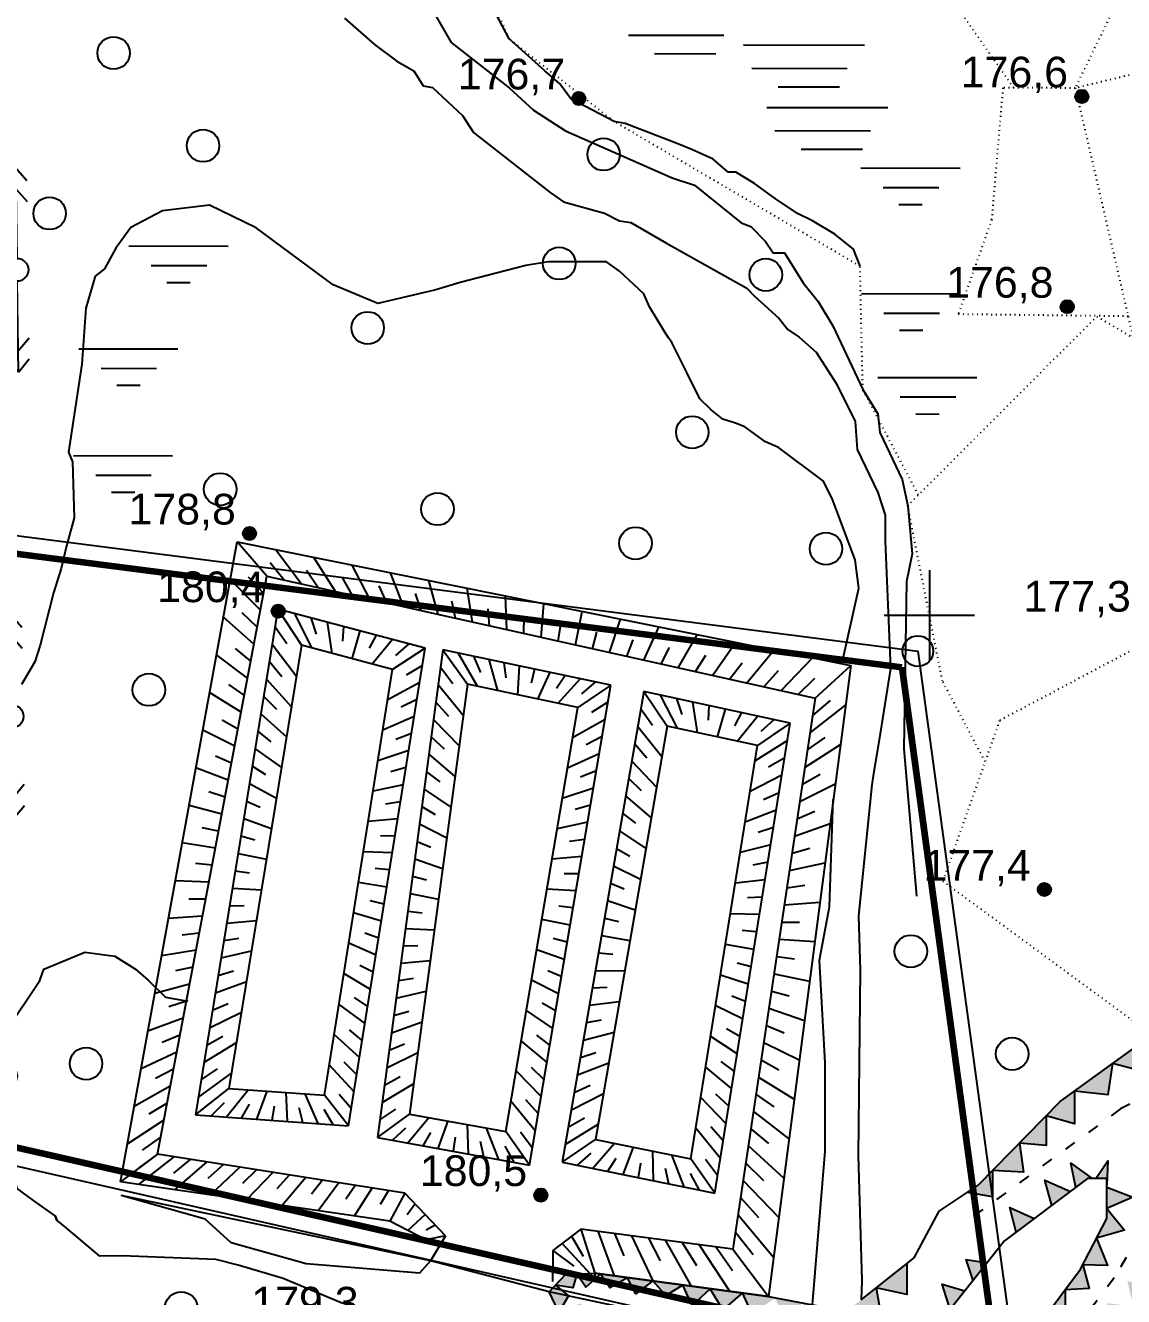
# Model space of a CAD drawing. Header units: millimetres. Extents: x 6127 to 9314, y 4730 to 7085.
# Drawn here: x 7899.9 to 8021.5, y 5725.5 to 5866.3 of the extents above; entities that cross this region are included whole.
import ezdxf

# ---------------------------------------------------------------- set-up
doc = ezdxf.new("R2010")
doc.units = ezdxf.units.MM
doc.header["$LTSCALE"] = 0.7
doc.linetypes.add('ACAD_ISO03W100', pattern=[30, 12, -18])
doc.linetypes.add('ACAD_ISO07W100', pattern=[3, 0, -3])
for name, color, linetype in [('болото', 84, 'Continuous'), ('відм', 14, 'Continuous'), ('горизонталі', 22, 'Continuous'), ('горный отвод', 7, 'Continuous'), ('дерево', 7, 'Continuous'), ('Откос', 7, 'Continuous'), ('чорн', 255, 'Continuous')]:
    doc.layers.add(name, color=color, linetype=linetype)
doc.styles.get("Standard").update_dxf_attribs({"font": 'arial.ttf'})

# ---------------------------------------------------------------- blocks, each defined once
blk = doc.blocks.new('1')
at = {"layer": 'чорн', "color": 7, "ltscale": 0.2, "transparency": 33554687}
for p, q in [((5601.505, 1990.776), (5598.603, 1986.666)), ((5594.986, 1981.512), (5597.874, 1985.631))]:
    blk.add_line(p, q, dxfattribs=at)
for points in [[(5601.505, 1990.776), (5600.586, 1990.542)], [(5601.505, 1990.776), (5601.592, 1989.831)], [(5600.829, 1989.818), (5599.91, 1989.584)], [(5600.829, 1989.818), (5600.916, 1988.874)], [(5595.659, 1982.472), (5595.569, 1983.416)], [(5594.986, 1981.512), (5594.896, 1982.456)], [(5595.659, 1982.472), (5596.577, 1982.709)], [(5594.986, 1981.512), (5595.904, 1981.749)]]:
    blk.add_lwpolyline(points, dxfattribs=at)
blk.add_circle((5598.246, 1986.143), 0.633, dxfattribs=at)

msp = doc.modelspace()

# ---------------------------------------------------------------- hatches: boundary and pattern name
at = {"layer": 'відм', "ltscale": 0.2, "true_color": 0x000000}
h = msp.add_hatch(color=18, dxfattribs=at)
h.dxf.hatch_style = 1
h.paths.add_polyline_path([(8017.61, 5858.45, 1), (8016.14, 5858.45, 1)])
h = msp.add_hatch(color=18, dxfattribs=at)
h.dxf.hatch_style = 1
h.paths.add_polyline_path([(7961.89, 5858.22, 1), (7960.43, 5858.22, 1)])
h = msp.add_hatch(color=18, dxfattribs=at)
h.dxf.hatch_style = 1
h.paths.add_polyline_path([(8016, 5835.15, 1), (8014.53, 5835.15, 1)])
h = msp.add_hatch(color=18, dxfattribs=at)
h.dxf.hatch_style = 1
h.paths.add_polyline_path([(7925.41, 5810.02, 1), (7923.95, 5810.02, 1)])
h = msp.add_hatch(color=18, dxfattribs=at)
h.dxf.hatch_style = 1
h.paths.add_polyline_path([(7928.59, 5801.41, 1), (7927.12, 5801.42, 1)])
h = msp.add_hatch(color=18, dxfattribs=at)
h.dxf.hatch_style = 1
h.paths.add_polyline_path([(8013.47, 5770.57, 1), (8012.01, 5770.57, 1)])
h = msp.add_hatch(color=18, dxfattribs=at)
h.dxf.hatch_style = 1
h.paths.add_polyline_path([(7957.69, 5736.72, 1), (7956.22, 5736.72, 1)])
at = {"layer": 'чорн', "ltscale": 0.5, "true_color": 0x000000}
h = msp.add_hatch(color=18, dxfattribs=at)
h.dxf.hatch_style = 1
h.paths.add_polyline_path([(7971, 5677.9), (7967.84, 5678.91), (7966.9, 5676.07)])
h.paths.add_polyline_path([(7974.75, 5679.9), (7971.11, 5680.49), (7971, 5677.9), (7973.34, 5678.94)])
h.paths.add_polyline_path([(7978.34, 5682.34), (7974.53, 5682.83), (7974.75, 5679.9)])
h.paths.add_polyline_path([(7978.41, 5685.22), (7978.34, 5682.34), (7980.24, 5683.62), (7980.98, 5684.1)])
h.paths.add_polyline_path([(7984.27, 5686.18), (7981.13, 5687.13), (7980.98, 5684.1)])
h.paths.add_polyline_path([(7988.3, 5688.73), (7984.43, 5689.3), (7984.27, 5686.18)])
h.paths.add_polyline_path([(7967.33, 5678.94), (7966.87, 5681.31), (7965.01, 5677.89)])
h.paths.add_polyline_path([(7968.94, 5685.13), (7966.87, 5681.31), (7969.34, 5683.06)])
h.paths.add_polyline_path([(7971.28, 5688.67), (7970.47, 5687.95), (7968.94, 5685.13), (7972.47, 5685.13)])
h.paths.add_polyline_path([(7974.11, 5691.22), (7971.28, 5688.67), (7974.58, 5688.29)])
h.paths.add_polyline_path([(7977.08, 5693.91), (7974.11, 5691.22), (7977.23, 5691.22)])
h.paths.add_polyline_path([(7980.14, 5696.66), (7977.08, 5693.91), (7980.31, 5693.56)])
h.paths.add_polyline_path([(7983.61, 5699.3), (7982.23, 5698.55), (7980.14, 5696.66), (7983.17, 5696.66)])
h.paths.add_polyline_path([(7987.54, 5701.43), (7983.61, 5699.3), (7987.24, 5698.42)])
h.paths.add_polyline_path([(7990.56, 5703.07), (7987.54, 5701.43), (7990.42, 5700.15)])
h.paths.add_polyline_path([(7993.82, 5704.83), (7990.56, 5703.07), (7993.6, 5702.09)])
h.paths.add_polyline_path([(7992.46, 5691.37), (7988.77, 5692.05), (7988.3, 5688.73)])
h.paths.add_polyline_path([(7991.44, 5694.27), (7992.46, 5691.37), (7994.56, 5693.81)])
h.paths.add_polyline_path([(7996.84, 5696.45), (7993.79, 5696.46), (7994.56, 5693.81)])
h.paths.add_polyline_path([(7998.52, 5698.4), (7999.05, 5698.85), (7996.15, 5698.85), (7996.84, 5696.45)])
h.paths.add_polyline_path([(8001.45, 5700.91), (7998.67, 5700.91), (7999.05, 5698.85)])
h.paths.add_polyline_path([(8003.67, 5702.81), (8001.05, 5703.35), (8001.45, 5700.91)])
h.paths.add_polyline_path([(8006.03, 5705.27), (8003.4, 5705.28), (8003.67, 5702.81), (8005.04, 5703.99)])
h.paths.add_polyline_path([(8007.92, 5707.73), (8005.2, 5708.1), (8006.03, 5705.27)])
h.paths.add_polyline_path([(8009.73, 5710.08), (8007.07, 5710.45), (8007.92, 5707.73)])
h.paths.add_polyline_path([(8006.2, 5714.78), (8003.99, 5712.99), (8006.85, 5711.73)])
h.paths.add_polyline_path([(8003.99, 5712.99), (8002.05, 5711.41), (8004.71, 5709.94)])
h.paths.add_polyline_path([(8002.05, 5711.41), (7999.31, 5709.19), (8002.43, 5708.2)])
h.paths.add_polyline_path([(7999.31, 5709.19), (7996.43, 5706.85), (7999.28, 5706.22)])
h.paths.add_polyline_path([(7996.43, 5706.85), (7994.2, 5705.04), (7993.82, 5704.83), (7996.39, 5704.19)])
h.paths.add_polyline_path([(8016.05, 5716.95), (8013.05, 5716.95), (8013.73, 5714.68)])
h.paths.add_polyline_path([(8017.99, 5719.14), (8015.24, 5719.15), (8016.05, 5716.95)])
h.paths.add_polyline_path([(8020.66, 5722.19), (8017.43, 5722.19), (8017.99, 5719.14)])
h.paths.add_polyline_path([(8022.6, 5724.38), (8019.65, 5724.74), (8020.66, 5722.19)])
h.paths.add_polyline_path([(8015.02, 5726.22), (8012.65, 5723.05), (8015.02, 5722.85)])
h.paths.add_polyline_path([(8016.99, 5728.99), (8016.75, 5728.52), (8015.02, 5726.22), (8017.68, 5726.36)])
h.paths.add_polyline_path([(8018.51, 5731.94), (8016.99, 5728.99), (8019.74, 5728.92)])
h.paths.add_polyline_path([(8024.72, 5726.79), (8021.93, 5727.16), (8022.6, 5724.38)])
h.paths.add_polyline_path([(8026.97, 5729.34), (8023.98, 5729.34), (8024.72, 5726.79)])
h.paths.add_polyline_path([(8028.9, 5732.78), (8025.92, 5732.27), (8026.97, 5729.34)])
h.paths.add_polyline_path([(8030.19, 5735.08), (8027.64, 5735.08), (8028.9, 5732.78)])
h.paths.add_polyline_path([(8031.45, 5737.32), (8031.94, 5738.45), (8029.06, 5737.58), (8030.19, 5735.08)])
h.paths.add_polyline_path([(8033.38, 5741.78), (8030.41, 5740.69), (8031.94, 5738.45)])
h.paths.add_polyline_path([(8034.9, 5745.31), (8031.49, 5744.76), (8033.38, 5741.78)])
h.paths.add_polyline_path([(8036.28, 5748.48), (8033.3, 5747.77), (8034.9, 5745.31)])
h.paths.add_polyline_path([(8037.57, 5751.47), (8035.15, 5751.08), (8036.28, 5748.48)])
h.paths.add_polyline_path([(8039.87, 5755.11), (8036.6, 5753.94), (8037.57, 5751.47), (8038.28, 5753.12)])
h.paths.add_polyline_path([(8042.1, 5757.9), (8039.08, 5757.31), (8039.87, 5755.11)])
h.paths.add_polyline_path([(8043.83, 5760.06), (8044.13, 5760.36), (8041.42, 5760.36), (8042.1, 5757.9)])
h.paths.add_polyline_path([(8046.93, 5763.11), (8043.78, 5763.43), (8044.13, 5760.36)])
h.paths.add_polyline_path([(8049.58, 5765.71), (8045.97, 5766.22), (8046.93, 5763.11)])
h.paths.add_polyline_path([(8051.94, 5768.03), (8048.73, 5769.03), (8049.58, 5765.71)])
h.paths.add_polyline_path([(8054.24, 5770.29), (8051.26, 5771.4), (8051.94, 5768.03)])
h.paths.add_polyline_path([(8055.72, 5771.75), (8056.43, 5772.35), (8053.69, 5773.27), (8054.24, 5770.29)])
h.paths.add_polyline_path([(8063.42, 5778.29), (8060.57, 5778.94), (8061.24, 5776.44)])
h.paths.add_polyline_path([(8065.54, 5780.48), (8062.52, 5781.03), (8063.42, 5778.29)])
h.paths.add_polyline_path([(8067.79, 5782.81), (8065.05, 5783.43), (8065.54, 5780.48)])
h.paths.add_polyline_path([(8070.34, 5785.42), (8066.95, 5785.93), (8067.79, 5782.81)])
h.paths.add_polyline_path([(8072.85, 5788.34), (8070.03, 5788.35), (8070.34, 5785.42), (8071.42, 5786.54)])
h.paths.add_polyline_path([(8074.6, 5790.54), (8071.62, 5790.54), (8072.85, 5788.34)])
h.paths.add_polyline_path([(8076.54, 5792.97), (8073.62, 5793.25), (8074.6, 5790.54)])
h.paths.add_polyline_path([(8078.62, 5795.58), (8075.5, 5796.21), (8076.54, 5792.97)])
h.paths.add_polyline_path([(8080.23, 5797.61), (8077.64, 5797.94), (8078.62, 5795.58), (8079.74, 5797)])
h.paths.add_polyline_path([(8086.2, 5805.08), (8083.42, 5805.08), (8084.48, 5802.93)])
h.paths.add_polyline_path([(8087.66, 5806.9), (8087.83, 5807.18), (8085.15, 5807.57), (8086.2, 5805.08)])
h.paths.add_polyline_path([(8089.41, 5809.68), (8086.67, 5810.13), (8087.83, 5807.18)])
h.paths.add_polyline_path([(8091.28, 5812.65), (8088.5, 5813.11), (8090.1, 5810.77)])
h.paths.add_polyline_path([(8092.81, 5815.07), (8090.16, 5815.46), (8091.55, 5813.07)])
h.paths.add_polyline_path([(8094.63, 5817.95), (8091.99, 5818.22), (8093.26, 5815.79)])
h.paths.add_polyline_path([(8096.55, 5821.19), (8094.46, 5821.2), (8095.48, 5819.3)])
h.paths.add_polyline_path([(8098.18, 5824.06), (8096.35, 5824.07), (8097.21, 5822.34)])
h.paths.add_polyline_path([(8100, 5827.26), (8098.27, 5827.27), (8099.12, 5825.71)])
h.paths.add_polyline_path([(8101.51, 5829.92), (8099.46, 5829.92), (8100.54, 5828.2)])
h.paths.add_polyline_path([(8103.45, 5833.34), (8101.02, 5833.16), (8102.22, 5831.17)])
h.paths.add_polyline_path([(8105.42, 5836.76), (8103.32, 5836.51), (8104.36, 5834.94)])
h.paths.add_polyline_path([(8107.48, 5840.31), (8105.4, 5840.16), (8106.52, 5838.67)])
h.paths.add_polyline_path([(8109.37, 5843.57), (8107.45, 5843.58), (8108.39, 5841.89)])
h.paths.add_polyline_path([(8111.55, 5847.34), (8109.41, 5847.34), (8110.39, 5845.33)])
h.paths.add_polyline_path([(8114.14, 5850.55), (8111.23, 5850.55), (8112.47, 5848.48)])
h.paths.add_polyline_path([(8115.87, 5852.7), (8113.25, 5853.17), (8114.14, 5850.55)])
h.paths.add_polyline_path([(8117.89, 5855.21), (8114.74, 5855.59), (8115.87, 5852.7)])
h.paths.add_polyline_path([(8119.86, 5857.67), (8117.23, 5857.67), (8117.89, 5855.21), (8119.47, 5857.17)])
h.paths.add_polyline_path([(8122, 5860.41), (8119.05, 5860.41), (8119.86, 5857.67)])
h.paths.add_polyline_path([(8124, 5862.97), (8120.93, 5862.97), (8122, 5860.41)])
h.paths.add_polyline_path([(8125.93, 5865.44), (8123.39, 5865.07), (8124, 5862.97)])
h.paths.add_polyline_path([(8127.15, 5867.01), (8127.79, 5867.95), (8125.4, 5867.95), (8125.93, 5865.44)])
h.paths.add_polyline_path([(8129.12, 5869.91), (8126.99, 5869.91), (8127.79, 5867.95)])
h.paths.add_polyline_path([(8125.27, 5877.54), (8123.46, 5875.8), (8125.26, 5875.37)])
h.paths.add_polyline_path([(8123.46, 5875.8), (8120.83, 5873.27), (8123.96, 5873.44)])
h.paths.add_polyline_path([(8120.83, 5873.27), (8119.89, 5872.37), (8118.1, 5870.48), (8120.83, 5870.55)])
h.paths.add_polyline_path([(8118.1, 5870.48), (8115.6, 5867.84), (8118.1, 5867.95)])
h.paths.add_polyline_path([(8115.6, 5867.84), (8113.79, 5865.93), (8116.58, 5865.27)])
h.paths.add_polyline_path([(8113.79, 5865.93), (8111.31, 5863.31), (8113.79, 5863.46)])
h.paths.add_polyline_path([(8111.31, 5863.31), (8108.85, 5860.71), (8111.31, 5860.95)])
h.paths.add_polyline_path([(8108.85, 5860.71), (8108.47, 5860.31), (8106.93, 5857.36), (8109.18, 5858.15)])
h.paths.add_polyline_path([(8106.93, 5857.36), (8105.08, 5853.83), (8107.66, 5854.69)])
h.paths.add_polyline_path([(8105.08, 5853.83), (8103.52, 5850.86), (8105.6, 5851.51)])
h.paths.add_polyline_path([(8103.52, 5850.86), (8101.8, 5847.58), (8103.99, 5848.18)])
h.paths.add_polyline_path([(8102.33, 5845.24), (8101.8, 5847.58), (8100.23, 5844.6)])
h.paths.add_polyline_path([(8100.23, 5844.6), (8099.09, 5842.43), (8098.12, 5840.68), (8100.57, 5841.68)])
h.paths.add_polyline_path([(8098.12, 5840.68), (8096.35, 5837.48), (8098.71, 5838.2)])
h.paths.add_polyline_path([(8096.35, 5837.48), (8094.63, 5834.39), (8096.78, 5834.94)])
h.paths.add_polyline_path([(8094.63, 5834.39), (8092.95, 5831.37), (8095.06, 5832.45)])
h.paths.add_polyline_path([(8092.95, 5831.37), (8091.38, 5828.54), (8093.4, 5829.24)])
h.paths.add_polyline_path([(8091.38, 5828.54), (8089.75, 5825.6), (8091.9, 5826.4)])
h.paths.add_polyline_path([(8089.75, 5825.6), (8088.28, 5822.95), (8090.19, 5823.59)])
h.paths.add_polyline_path([(8088.28, 5822.95), (8086.78, 5820.25), (8088.75, 5820.82)])
h.paths.add_polyline_path([(8086.78, 5820.25), (8085.22, 5817.44), (8087.3, 5818.01)])
h.paths.add_polyline_path([(8081.91, 5812.78), (8080.27, 5811.09), (8082.63, 5810.5)])
h.paths.add_polyline_path([(8079.86, 5810.67), (8077.91, 5808.66), (8080.83, 5807.78)])
h.paths.add_polyline_path([(8076.97, 5807.69), (8075.08, 5805.74), (8077.66, 5805.11)])
h.paths.add_polyline_path([(8071.21, 5799.45), (8069.7, 5796.87), (8072.54, 5796.24)])
h.paths.add_polyline_path([(8068.84, 5795.41), (8068.38, 5794.62), (8066.99, 5793.49), (8070.22, 5792.41)])
h.paths.add_polyline_path([(8066.21, 5792.86), (8063.5, 5790.66), (8066.95, 5789.39)])
h.paths.add_polyline_path([(8063.5, 5790.66), (8060.84, 5788.49), (8063.78, 5786.53)])
h.paths.add_polyline_path([(8059.21, 5787.16), (8057.16, 5785.5), (8059.92, 5784.43)])
h.paths.add_polyline_path([(8056.11, 5784.64), (8054.3, 5783.17), (8053.63, 5782.37), (8056.79, 5781.21)])
h.paths.add_polyline_path([(8052.39, 5780.87), (8050.59, 5778.71), (8053.17, 5778.05)])
h.paths.add_polyline_path([(8049.19, 5777.02), (8047.97, 5775.55), (8047.36, 5774.99), (8049.75, 5774.53)])
h.paths.add_polyline_path([(8046.41, 5774.11), (8043.64, 5771.54), (8046.4, 5771.03)])
h.paths.add_polyline_path([(8043.64, 5771.54), (8041.19, 5769.27), (8044.04, 5768.88)])
h.paths.add_polyline_path([(8041.19, 5769.27), (8038.46, 5766.74), (8041.19, 5766.69)])
h.paths.add_polyline_path([(8038.46, 5766.74), (8035.01, 5763.53), (8038.46, 5763.36)])
h.paths.add_polyline_path([(8035.01, 5763.53), (8032.19, 5760.92), (8035, 5760.15)])
h.paths.add_polyline_path([(8032.19, 5760.92), (8029.73, 5758.64), (8032.18, 5757.73)])
h.paths.add_polyline_path([(8029.73, 5758.64), (8027.19, 5756.29), (8029.32, 5755.71)])
h.paths.add_polyline_path([(8027.19, 5756.29), (8023.53, 5753.64), (8026.74, 5752.96)])
h.paths.add_polyline_path([(8023.53, 5753.64), (8020.28, 5751.29), (8023.53, 5750.43)])
h.paths.add_polyline_path([(8020.28, 5751.29), (8016.07, 5748.24), (8019.78, 5747.83)])
h.paths.add_polyline_path([(8016.07, 5748.24), (8014.47, 5747.08), (8012.92, 5745.5), (8016.07, 5744.63)])
h.paths.add_polyline_path([(8012.92, 5745.5), (8009.97, 5742.47), (8012.92, 5742.2)])
h.paths.add_polyline_path([(8009.97, 5742.47), (8007, 5739.43), (8010.43, 5739.27)])
h.paths.add_polyline_path([(8007, 5739.43), (8005.4, 5737.8), (8004.22, 5737.01), (8007, 5736.53)])
h.paths.add_polyline_path([(8008.9, 5735.34), (8009.61, 5732.61), (8011.61, 5734.11)])
h.paths.add_polyline_path([(8015.63, 5737.12), (8012.79, 5738.37), (8013.55, 5735.56)])
h.paths.add_polyline_path([(8015.67, 5740.26), (8016.22, 5737.57), (8017.52, 5738.54), (8018.04, 5738.54)])
h.paths.add_polyline_path([(8019.78, 5740.51), (8018.45, 5738.54), (8019.68, 5738.54)])
h.paths.add_polyline_path([(8019.65, 5737.61), (8019.64, 5735.23), (8022.54, 5736.49)])
h.paths.add_polyline_path([(8019.64, 5735.23), (8019.64, 5734.13), (8018.51, 5731.94), (8021.6, 5732.83)])
h.paths.add_polyline_path([(8006.4, 5729.22), (8004.07, 5729.59), (8004.84, 5727.25)])
h.paths.add_polyline_path([(8003.94, 5726.12), (8001.43, 5726.85), (8002.28, 5724.03)])
h.paths.add_polyline_path([(7997.5, 5729.11), (7994.1, 5726.43), (7997.49, 5725.72)])
h.paths.add_polyline_path([(8001.38, 5722.89), (7998.91, 5723.55), (7999.55, 5720.84), (8000.01, 5721.17)])
h.paths.add_polyline_path([(7999.55, 5720.84), (7997.08, 5721.69), (7997.08, 5719.08)])
h.paths.add_polyline_path([(7997.08, 5719.08), (7994.56, 5720.33), (7994.27, 5718.23), (7995.52, 5717.96)])
h.paths.add_polyline_path([(7994.1, 5726.43), (7992.45, 5725.12), (7991.5, 5724.39), (7994.64, 5723.21)])
h.paths.add_polyline_path([(7991.5, 5724.39), (7990.79, 5723.84), (7988.96, 5724.19), (7990.07, 5721.89)])
h.paths.add_polyline_path([(7988.96, 5724.19), (7985.93, 5724.77), (7986.68, 5722.11)])
h.paths.add_polyline_path([(7985.93, 5724.77), (7982.91, 5725.34), (7983.92, 5722.74)])
h.paths.add_polyline_path([(7982.91, 5725.34), (7982.16, 5725.48), (7979.3, 5725.87), (7980.36, 5723.51)])
h.paths.add_polyline_path([(7979.3, 5725.87), (7975.72, 5726.34), (7977.12, 5724)])
h.paths.add_polyline_path([(7988.43, 5718.28), (7987.21, 5716.93), (7989.35, 5716.4)])
h.paths.add_polyline_path([(7994.27, 5718.23), (7994.16, 5717.45), (7995.52, 5717.96)])
h.paths.add_polyline_path([(7985.78, 5719.02), (7983.03, 5717.98), (7987.21, 5716.93)])
h.paths.add_polyline_path([(7982.19, 5719.63), (7980.61, 5718.58), (7983.03, 5717.98)])
h.paths.add_polyline_path([(7979.75, 5720.35), (7978.39, 5719.14), (7980.61, 5718.58)])
h.paths.add_polyline_path([(7976.51, 5720.65), (7975.12, 5719.96), (7976.92, 5719.51)])
h.paths.add_polyline_path([(7975.72, 5726.34), (7972.69, 5726.75), (7973.72, 5724.49)])
h.paths.add_polyline_path([(7972.69, 5726.75), (7969.34, 5727.2), (7970.79, 5725.61)])
h.paths.add_polyline_path([(7969.34, 5727.2), (7966.57, 5727.56), (7967.47, 5725.79)])
h.paths.add_polyline_path([(7966.57, 5727.56), (7963.56, 5727.97), (7964.58, 5726.46)])
h.paths.add_polyline_path([(7962.93, 5727.45), (7962.39, 5728.03), (7960.94, 5727.96), (7961.92, 5726.53), (7962.93, 5727.41)])
h.paths.add_polyline_path([(7963.56, 5727.97), (7962.93, 5728.05), (7962.93, 5727.41)])
h.paths.add_polyline_path([(7962.93, 5728.05), (7962.39, 5728.03), (7962.93, 5727.45)])
h.paths.add_polyline_path([(7960.94, 5727.96), (7959.7, 5727.91), (7958.56, 5726.72), (7960.49, 5726.46)])
h.paths.add_polyline_path([(7958.56, 5726.72), (7957.88, 5726.01), (7960.02, 5725.55)])
h.paths.add_polyline_path([(7960.02, 5725.55), (7957.88, 5726.01), (7958.94, 5723.73)])
h.paths.add_polyline_path([(7961.4, 5724.75), (7958.94, 5723.73), (7962.18, 5722.99)])
h.paths.add_polyline_path([(7963.94, 5723.92), (7962.18, 5722.99), (7964.54, 5722.44)])

# ---------------------------------------------------------------- linework, layer by layer
at = {"layer": 'болото', "color": 18, "ltscale": 0.2, "true_color": 0x000000}
for p, q in [((7966.65, 5865.24), (7977.22, 5865.23)), ((7979.41, 5864.15), (7992.82, 5864.13)), ((7969.55, 5863.19), (7976.35, 5863.18)), ((7980.33, 5861.57), (7990.9, 5861.56)), ((7983.23, 5859.52), (7990.04, 5859.51)), ((7981.97, 5857.24), (7995.38, 5857.22)), ((7982.89, 5854.66), (7993.46, 5854.65)), ((7985.8, 5852.61), (7992.6, 5852.61))]:
    msp.add_line(p, q, dxfattribs=at)
for points in [[(7992.41, 5850.52), (8003.39, 5850.5)], [(7994.89, 5848.36), (8001.04, 5848.35)], [(7996.62, 5846.47), (7999.2, 5846.47)], [(7911.32, 5841.88), (7922.3, 5841.86)], [(7913.79, 5839.72), (7919.94, 5839.71)], [(7915.52, 5837.83), (7918.11, 5837.83)], [(7992.48, 5836.6), (8003.45, 5836.58)], [(7994.95, 5834.44), (8001.1, 5834.43)], [(7996.68, 5832.55), (7999.27, 5832.55)], [(7905.76, 5830.49), (7916.74, 5830.48)], [(7908.24, 5828.33), (7914.39, 5828.32)], [(7994.28, 5827.31), (8005.26, 5827.3)], [(7909.97, 5826.45), (7912.55, 5826.44)], [(7996.76, 5825.15), (8002.91, 5825.15)], [(7998.49, 5823.27), (8001.08, 5823.26)], [(7905.17, 5818.65), (7916.15, 5818.64)], [(7907.64, 5816.49), (7913.8, 5816.48)], [(7909.37, 5814.61), (7911.96, 5814.6)]]:
    msp.add_lwpolyline(points, dxfattribs=at)
at = {"layer": 'відм', "color": 18, "ltscale": 0.2, "true_color": 0x000000}
for centre in [(8016.88, 5858.45), (7961.16, 5858.22), (8015.27, 5835.15), (7924.68, 5810.02), (7927.86, 5801.42), (8012.74, 5770.57), (7956.95, 5736.72)]:
    msp.add_circle(centre, 0.733, dxfattribs=at)
at = {"layer": 'горизонталі', "color": 18, "true_color": 0x000000}
for points in [[(7992.31, 5839.63), (7991.6, 5841.53), (7989.53, 5843.2), (7987.04, 5844.65), (7985.38, 5845.48), (7982.9, 5847.15), (7980.62, 5848.81), (7978.54, 5850.06), (7977.71, 5850.06), (7976.05, 5851.51), (7973.77, 5852.55), (7972.11, 5853.18), (7966.31, 5855.46), (7965.06, 5855.67), (7960.29, 5858.17), (7959.05, 5859.83), (7957.39, 5861.28), (7953.45, 5864.82), (7951.59, 5868.35), (7950.35, 5868.97)], [(7935.2, 5867.12), (7938.51, 5864.21), (7941, 5862.34), (7942.87, 5861.3), (7943.9, 5859.64), (7944.94, 5859.43), (7948.26, 5856.32), (7949.5, 5854.45), (7954.27, 5850.71), (7958, 5847.8), (7959.45, 5846.76), (7964.01, 5845.51), (7965.67, 5844.68), (7966.92, 5844.47), (7970.86, 5842.18), (7979.77, 5837.19), (7980.6, 5836.36), (7983.3, 5833.87), (7984.33, 5832.62), (7985.58, 5831.79), (7987.44, 5830.13), (7989.72, 5826.6), (7991.79, 5822.44), (7991.99, 5819.33), (7994.27, 5814.56), (7995.1, 5812.07), (7995.09, 5809.16), (7995.7, 5795.05), (7994.44, 5787.17), (7993.82, 5783.44), (7993.61, 5782.19), (7993.19, 5777.83), (7992.14, 5767.67), (7992.34, 5761.65), (7992.11, 5741.11), (7992.51, 5727.21), (7992.45, 5725.12)], [(7945.37, 5867.32), (7947.02, 5864.41), (7953.45, 5859.42), (7956.14, 5856.93), (7959.67, 5854.64), (7961.53, 5853.81), (7971.49, 5849.44), (7973.98, 5848.61), (7979.16, 5844.45), (7980.2, 5844.04), (7981.85, 5842.37), (7982.68, 5841.13), (7983.93, 5841.13), (7986, 5837.81), (7987.66, 5835.73), (7989.31, 5833.03), (7992.62, 5825.97), (7994.28, 5823.27), (7994.49, 5821.2), (7996.97, 5816.01), (7997.59, 5813.1), (7998.1, 5807.76), (7997.46, 5804.71), (7997.15, 5786.15), (7998.57, 5769.85)], [(7990.37, 5795.87), (7992.18, 5803.98), (7991.77, 5807.09), (7989.26, 5813.79), (7988.25, 5815.81), (7983.28, 5819.55), (7981.83, 5820.17), (7979.55, 5821.84), (7978.51, 5822.25), (7977.12, 5822.7), (7975.81, 5823.71), (7974.57, 5824.95), (7973.12, 5827.86), (7971.47, 5831.18), (7971.1, 5831.69), (7970.7, 5832.33), (7970.7, 5832.33), (7968.98, 5835.13), (7968.36, 5836.58), (7965.67, 5839.07), (7964.21, 5840.11), (7957.78, 5840.12), (7955.29, 5839.71), (7948.03, 5837.85), (7945.33, 5837.02), (7938.9, 5835.5), (7933.93, 5837.59), (7925.42, 5843.89), (7920.24, 5846.39), (7915.05, 5845.77), (7911.52, 5843.91), (7909.86, 5841.63), (7908.61, 5839.35), (7907.57, 5838.52), (7906.53, 5834.99), (7906.11, 5828.77), (7904.64, 5819.02), (7905.06, 5817.98), (7905.26, 5811.76), (7904.42, 5808.65), (7903.8, 5806.16), (7902.96, 5803.46), (7901.5, 5797.65), (7900.88, 5795.79), (7899.42, 5793.3)], [(7903.15, 5734.43), (7900.74, 5736.1), (7898.95, 5737.43), (7898.12, 5740.6), (7897.85, 5744.86), (7898.54, 5748.28), (7898.96, 5749.93), (7897.72, 5754.92), (7901.46, 5760.51), (7901.88, 5761.76), (7906.44, 5763.62), (7909.76, 5763.2), (7912.04, 5761.75), (7913.49, 5760.5), (7915.36, 5758.63), (7917.85, 5758.21)], [(7969.95, 5721.26), (7965.73, 5719.56), (7958.68, 5718.33), (7955.36, 5718.54), (7950.38, 5718.75), (7947.68, 5719.38), (7943.33, 5721.25), (7939.59, 5723.33), (7934.82, 5724.79), (7928.39, 5727.49), (7923.42, 5728.95), (7920.93, 5729.58), (7910.55, 5730), (7908.11, 5729.96), (7904.33, 5733.12), (7903.33, 5733.95), (7903.15, 5734.43), (7903.33, 5733.95)]]:
    msp.add_lwpolyline(points, dxfattribs=at)
at = {"layer": 'горный отвод', "color": 18, "lineweight": 200, "ltscale": 0.2, "true_color": 0x000000}
for p, q in [((7882.48, 5809.87), (7996.95, 5795.2)), ((7996.95, 5795.2), (8007.55, 5717.27))]:
    msp.add_line(p, q, dxfattribs=at)
at = {"layer": 'горный отвод', "color": 18, "ltscale": 0.2, "true_color": 0x000000}
for points in [[(6833.81, 6399.02), (7050.49, 6541.99), (7159.64, 6603.79), (7192.72, 6605.52), (7214.71, 6594.41), (7446.38, 6394.62), (7812.87, 6318.98), (7813.33, 6270.44), (8212.54, 6212.33), (8210.56, 6196.61), (8228.28, 6077.75), (8075.07, 6062.83), (7942.18, 6050.2), (7867.23, 6042.06), (7881.29, 5852.33), (7884.37, 5811.65), (7998.72, 5796.99), (8009.93, 5714.66)], [(8210.56, 6196.61), (8225.4, 6093.88), (8228.28, 6077.75), (7867.23, 6042.06), (7884.37, 5811.65), (7998.72, 5796.99), (8009.93, 5714.66), (7893.11, 5741.23), (7485.75, 5684.53), (7371.91, 5668.57), (7363.94, 5566.46)], [(8007.55, 5717.27), (7893.2, 5743.27), (7485.48, 5686.52), (7370.03, 5670.34), (7361.89, 5566.02)], [(8007.55, 5717.27), (7893.2, 5743.27), (7485.48, 5686.52), (7370.03, 5670.34), (7361.89, 5566.02)], [(8007.55, 5717.27), (7893.2, 5743.27), (7485.48, 5686.52), (7370.03, 5670.34), (7361.89, 5566.02)], [(8007.55, 5717.26), (7893.2, 5743.27), (7485.48, 5686.52), (7370.03, 5670.33), (7361.89, 5566.03)]]:
    msp.add_lwpolyline(points, dxfattribs=at)
at = {"layer": 'горный отвод', "color": 18, "lineweight": 200, "ltscale": 0.2, "true_color": 0x000000}
msp.add_lwpolyline([(8007.55, 5717.26), (7893.2, 5743.26), (7485.48, 5686.52), (7370.03, 5670.33), (7361.89, 5566.03)], dxfattribs=at)
at = {"layer": 'дерево', "color": 18, "ltscale": 0.2, "true_color": 0x000000}
for centre in [(7909.62, 5863.26), (7919.53, 5852.99), (7963.91, 5852.03), (7902.53, 5845.49), (7958.99, 5839.95), (7981.87, 5838.69), (7937.77, 5832.8), (7973.73, 5821.24), (7921.43, 5814.92), (7945.5, 5812.73), (7967.44, 5808.94), (7988.54, 5808.34), (7913.53, 5792.71), (7997.94, 5763.73), (8009.17, 5752.37), (7906.57, 5751.28), (7917.11, 5724.21)]:
    msp.add_circle(centre, 1.8, dxfattribs=at)
at = {"layer": 'Откос', "color": 18, "ltscale": 0.15, "true_color": 0x000000}
for p, q in [((7926.6, 5805.28), (7923.3, 5809.09)), ((7926.6, 5805.28), (7923.3, 5809.09)), ((7930.4, 5804.44), (7927.55, 5808.24)), ((7934.2, 5803.59), (7931.8, 5807.38)), ((7928.5, 5804.86), (7926.96, 5806.76)), ((7932.3, 5804.02), (7930.98, 5805.91)), ((7937.99, 5802.75), (7936.04, 5806.52)), ((7941.79, 5801.9), (7940.29, 5805.66)), ((7925.89, 5801.52), (7922.54, 5804.92)), ((7926.24, 5803.4), (7924.58, 5805.2)), ((7936.09, 5803.17), (7935.01, 5805.06)), ((7939.89, 5802.33), (7939.03, 5804.21)), ((7945.59, 5801.06), (7944.54, 5804.81)), ((7943.69, 5801.48), (7943.05, 5803.36)), ((7949.38, 5800.21), (7948.79, 5803.95)), ((7953.18, 5799.37), (7953.04, 5803.09)), ((7927.83, 5801.62), (7930.42, 5797.64)), ((7927.83, 5801.62), (7929.13, 5799.63)), ((7947.49, 5800.64), (7947.08, 5802.51)), ((7951.28, 5799.79), (7951.1, 5801.66)), ((7956.98, 5798.53), (7957.29, 5802.23)), ((7960.78, 5797.68), (7961.54, 5801.38)), ((7925.17, 5797.75), (7921.78, 5800.75)), ((7925.53, 5799.63), (7923.85, 5801.24)), ((7929.65, 5801.14), (7931.54, 5797.34)), ((7931.46, 5800.66), (7932.06, 5798.85)), ((7933.27, 5800.18), (7933.79, 5796.74)), ((7955.08, 5798.95), (7955.12, 5800.81)), ((7964.57, 5796.84), (7965.79, 5800.52)), ((7927.52, 5799.69), (7928.83, 5797.82)), ((7935.08, 5799.7), (7934.99, 5798.08)), ((7936.89, 5799.22), (7936.03, 5796.15)), ((7938.7, 5798.74), (7937.93, 5797.3)), ((7958.88, 5798.1), (7959.15, 5799.95)), ((7962.68, 5797.26), (7963.17, 5799.1)), ((7968.37, 5795.99), (7970.04, 5799.66)), ((7972.17, 5795.15), (7974.28, 5798.81)), ((7924.82, 5795.87), (7923.11, 5797.27)), ((7927.2, 5797.76), (7929.86, 5794.25)), ((7940.51, 5798.26), (7938.28, 5795.55)), ((7944.13, 5797.3), (7940.52, 5794.96)), ((7944.13, 5797.3), (7940.52, 5794.96)), ((7942.32, 5797.78), (7940.86, 5796.52)), ((7966.47, 5796.41), (7967.19, 5798.25)), ((7970.27, 5795.57), (7971.21, 5797.4)), ((7975.97, 5794.3), (7978.53, 5797.95)), ((7924.46, 5793.99), (7921.02, 5796.58)), ((7926.89, 5795.83), (7928.24, 5794.19)), ((7946.11, 5797.14), (7947.46, 5795.22)), ((7946.11, 5797.14), (7948.81, 5793.31)), ((7947.8, 5796.78), (7949.92, 5793.07)), ((7949.49, 5796.43), (7950.26, 5794.63)), ((7951.18, 5796.07), (7952.15, 5792.6)), ((7974.07, 5794.72), (7975.24, 5796.55)), ((7979.76, 5793.46), (7982.78, 5797.09)), ((7983.56, 5792.61), (7987.03, 5796.23)), ((7943.83, 5795.41), (7942.04, 5794.34)), ((7945.85, 5795.21), (7947.21, 5793.41)), ((7952.87, 5795.71), (7953.06, 5794.04)), ((7954.56, 5795.36), (7954.37, 5792.13)), ((7956.25, 5795), (7955.87, 5793.45)), ((7957.94, 5794.64), (7956.59, 5791.66)), ((7977.86, 5793.88), (7979.26, 5795.7)), ((7981.66, 5793.03), (7983.28, 5794.85)), ((7987.36, 5791.77), (7991.28, 5795.38)), ((7987.36, 5791.77), (7991.28, 5795.38)), ((7924.1, 5792.1), (7922.37, 5793.3)), ((7926.57, 5793.9), (7929.31, 5790.87)), ((7943.53, 5793.52), (7939.99, 5791.59)), ((7945.59, 5793.28), (7948.35, 5789.91)), ((7959.63, 5794.29), (7958.67, 5792.86)), ((7961.32, 5793.93), (7958.82, 5791.19)), ((7964.7, 5793.22), (7961.04, 5790.73)), ((7964.7, 5793.22), (7961.04, 5790.73)), ((7963.01, 5793.57), (7961.47, 5792.27)), ((7985.46, 5792.19), (7987.31, 5794)), ((7923.75, 5790.22), (7920.26, 5792.41)), ((7926.26, 5791.96), (7927.65, 5790.57)), ((7943.22, 5791.63), (7941.47, 5790.77)), ((7968.36, 5792.51), (7970.94, 5788.69)), ((7968.36, 5792.51), (7969.65, 5790.6)), ((7970.16, 5792.12), (7972.05, 5788.45)), ((7971.97, 5791.73), (7972.56, 5789.97)), ((7987.07, 5789.86), (7989.03, 5791.53)), ((7945.33, 5791.35), (7946.73, 5789.78)), ((7964.38, 5791.32), (7962.57, 5790.18)), ((7968.02, 5790.58), (7969.33, 5788.79)), ((7973.77, 5791.35), (7974.28, 5787.97)), ((7975.57, 5790.96), (7975.48, 5789.34)), ((7977.38, 5790.57), (7976.5, 5787.49)), ((7979.18, 5790.18), (7978.4, 5788.72)), ((7986.79, 5787.95), (7990.71, 5791.01)), ((7923.39, 5788.34), (7921.64, 5789.33)), ((7925.94, 5790.03), (7928.76, 5787.48)), ((7942.92, 5789.75), (7939.45, 5788.22)), ((7945.07, 5789.42), (7947.9, 5786.51)), ((7964.06, 5789.42), (7960.47, 5787.37)), ((7980.98, 5789.79), (7978.73, 5787.01)), ((7984.59, 5789.02), (7980.96, 5786.53)), ((7982.79, 5789.4), (7981.32, 5788.09)), ((7984.59, 5789.02), (7982.77, 5787.77)), ((7923.04, 5786.45), (7919.5, 5788.24)), ((7925.63, 5788.1), (7927.05, 5786.94)), ((7942.62, 5787.86), (7940.9, 5787.19)), ((7944.81, 5787.49), (7946.24, 5786.15)), ((7963.73, 5787.52), (7961.96, 5786.61)), ((7967.69, 5788.65), (7970.35, 5785.3)), ((7986.5, 5786.04), (7988.46, 5787.43)), ((7925.31, 5786.17), (7928.21, 5784.09)), ((7942.32, 5785.97), (7938.91, 5784.85)), ((7967.36, 5786.72), (7968.7, 5785.16)), ((7984.28, 5787.09), (7980.69, 5784.84)), ((7986.22, 5784.14), (7990.14, 5786.64)), ((7922.68, 5784.57), (7920.9, 5785.36)), ((7944.55, 5785.56), (7947.44, 5783.11)), ((7963.41, 5785.62), (7959.9, 5784.02)), ((7967.02, 5784.79), (7969.76, 5781.91)), ((7983.97, 5785.16), (7982.19, 5784.15)), ((7922.32, 5782.69), (7918.74, 5784.07)), ((7925, 5784.24), (7926.46, 5783.32)), ((7942.01, 5784.08), (7940.33, 5783.62)), ((7944.29, 5783.63), (7945.75, 5782.52)), ((7963.09, 5783.72), (7961.35, 5783.03)), ((7983.66, 5783.23), (7980.14, 5781.44)), ((7985.93, 5782.23), (7987.89, 5783.34)), ((7924.68, 5782.31), (7927.65, 5780.71)), ((7941.71, 5782.19), (7938.37, 5781.48)), ((7944.03, 5781.7), (7946.98, 5779.71)), ((7962.77, 5781.82), (7959.33, 5780.66)), ((7966.69, 5782.86), (7968.08, 5781.53)), ((7985.65, 5780.32), (7989.57, 5782.27)), ((7921.97, 5780.8), (7920.16, 5781.39)), ((7924.36, 5780.37), (7925.87, 5779.69)), ((7941.41, 5780.3), (7939.75, 5780.05)), ((7966.35, 5780.93), (7969.17, 5778.51)), ((7983.35, 5781.3), (7981.61, 5780.52)), ((7921.61, 5778.92), (7917.98, 5779.9)), ((7943.77, 5779.77), (7945.26, 5778.89)), ((7962.45, 5779.92), (7960.75, 5779.45)), ((7966.02, 5779), (7967.45, 5777.91)), ((7983.04, 5779.37), (7979.59, 5778.05)), ((7985.36, 5778.41), (7987.32, 5779.25)), ((7921.25, 5777.04), (7919.43, 5777.42)), ((7924.05, 5778.44), (7927.1, 5777.32)), ((7941.11, 5778.41), (7937.83, 5778.11)), ((7943.51, 5777.84), (7946.53, 5776.31)), ((7962.12, 5778.02), (7958.77, 5777.31)), ((7982.73, 5777.44), (7981.02, 5776.9)), ((7985.07, 5776.5), (7989, 5777.9)), ((7923.73, 5776.51), (7925.28, 5776.07)), ((7940.8, 5776.52), (7939.18, 5776.47)), ((7961.8, 5776.12), (7960.14, 5775.88)), ((7965.68, 5777.07), (7968.58, 5775.12)), ((7920.9, 5775.16), (7917.22, 5775.73)), ((7940.5, 5774.63), (7937.29, 5774.74)), ((7943.25, 5775.91), (7944.78, 5775.26)), ((7965.35, 5775.13), (7966.82, 5774.28)), ((7982.42, 5775.51), (7979.05, 5774.66)), ((7984.79, 5774.6), (7986.75, 5775.16)), ((7920.54, 5773.27), (7918.69, 5773.46)), ((7923.42, 5774.58), (7926.55, 5773.93)), ((7942.99, 5773.98), (7946.07, 5772.9)), ((7961.48, 5774.22), (7958.2, 5773.95)), ((7965.01, 5773.2), (7968, 5771.73)), ((7982.11, 5773.59), (7980.44, 5773.27)), ((7984.5, 5772.69), (7988.43, 5773.54)), ((7923.1, 5772.65), (7924.69, 5772.44)), ((7940.2, 5772.74), (7938.61, 5772.9)), ((7942.74, 5772.05), (7944.29, 5771.63)), ((7961.16, 5772.33), (7959.53, 5772.3)), ((7920.18, 5771.39), (7916.46, 5771.55)), ((7922.79, 5770.72), (7925.99, 5770.55)), ((7939.9, 5770.85), (7936.75, 5771.37)), ((7960.84, 5770.43), (7957.63, 5770.6)), ((7964.68, 5771.27), (7966.19, 5770.65)), ((7981.8, 5771.66), (7978.5, 5771.27)), ((7984.22, 5770.78), (7986.18, 5771.07)), ((7919.83, 5769.51), (7917.95, 5769.49)), ((7939.59, 5768.96), (7938.04, 5769.32)), ((7942.48, 5770.12), (7945.61, 5769.5)), ((7964.34, 5769.34), (7967.41, 5768.34)), ((7981.49, 5769.73), (7979.86, 5769.65)), ((7983.93, 5768.87), (7987.86, 5769.17)), ((7919.47, 5767.62), (7915.7, 5767.38)), ((7922.47, 5768.78), (7924.1, 5768.82)), ((7939.29, 5767.07), (7936.21, 5768)), ((7942.22, 5768.19), (7943.8, 5768)), ((7960.51, 5768.53), (7958.93, 5768.72)), ((7981.17, 5767.8), (7977.95, 5767.87)), ((7922.16, 5766.85), (7925.44, 5767.16)), ((7941.96, 5766.26), (7945.16, 5766.1)), ((7960.19, 5766.63), (7957.06, 5767.24)), ((7964.01, 5767.41), (7965.56, 5767.03)), ((7983.65, 5766.96), (7985.61, 5766.97)), ((7919.11, 5765.74), (7917.22, 5765.52)), ((7921.84, 5764.92), (7923.5, 5765.19)), ((7938.99, 5765.18), (7937.46, 5765.75)), ((7959.87, 5764.73), (7958.32, 5765.15)), ((7963.67, 5765.48), (7966.82, 5764.94)), ((7980.86, 5765.87), (7979.27, 5766.02)), ((7983.36, 5765.06), (7987.29, 5764.8)), ((7918.76, 5763.86), (7914.94, 5763.21)), ((7921.53, 5762.99), (7924.89, 5763.78)), ((7938.69, 5763.29), (7935.67, 5764.63)), ((7941.7, 5764.34), (7943.31, 5764.37)), ((7959.55, 5762.83), (7956.49, 5763.89)), ((7963.34, 5763.55), (7964.93, 5763.4)), ((7980.55, 5763.94), (7977.41, 5764.48)), ((7918.4, 5761.97), (7916.48, 5761.55)), ((7938.38, 5761.4), (7936.89, 5762.17)), ((7941.44, 5762.41), (7944.7, 5762.7)), ((7980.24, 5762.01), (7978.69, 5762.4)), ((7983.08, 5763.15), (7985.04, 5762.88)), ((7921.21, 5761.06), (7922.91, 5761.57)), ((7938.08, 5759.51), (7935.13, 5761.26)), ((7941.18, 5760.48), (7942.83, 5760.74)), ((7958.9, 5759.03), (7955.92, 5760.53)), ((7959.22, 5760.93), (7957.71, 5761.57)), ((7963.01, 5761.62), (7966.23, 5761.55)), ((7979.93, 5760.08), (7976.86, 5761.09)), ((7982.79, 5761.24), (7986.72, 5760.43)), ((7918.04, 5760.09), (7914.18, 5759.04)), ((7920.9, 5759.12), (7924.34, 5760.39)), ((7940.92, 5758.55), (7944.24, 5759.3)), ((7962.67, 5759.69), (7964.3, 5759.77)), ((7982.51, 5759.33), (7984.47, 5758.79)), ((7917.69, 5758.21), (7915.75, 5757.58)), ((7920.58, 5757.19), (7922.32, 5757.94)), ((7937.48, 5755.73), (7934.59, 5757.89)), ((7937.78, 5757.62), (7936.32, 5758.6)), ((7958.58, 5757.13), (7957.11, 5757.99)), ((7962.34, 5757.76), (7965.64, 5758.16)), ((7979.62, 5758.16), (7978.1, 5758.77)), ((7917.33, 5756.33), (7913.42, 5754.87)), ((7920.26, 5755.26), (7923.78, 5757)), ((7940.66, 5756.62), (7942.34, 5757.11)), ((7958.26, 5755.23), (7955.35, 5757.18)), ((7979.31, 5756.23), (7976.32, 5757.69)), ((7982.22, 5757.42), (7986.15, 5756.06)), ((7937.17, 5753.84), (7935.75, 5755.03)), ((7940.4, 5754.69), (7943.79, 5755.9)), ((7962, 5755.83), (7963.68, 5756.14)), ((7979, 5754.3), (7977.52, 5755.15)), ((7981.94, 5755.52), (7983.9, 5754.7)), ((7916.97, 5754.44), (7915.01, 5753.61)), ((7919.63, 5751.4), (7923.23, 5753.62)), ((7919.95, 5753.33), (7921.73, 5754.32)), ((7936.87, 5751.95), (7934.05, 5754.52)), ((7940.14, 5752.76), (7941.85, 5753.48)), ((7957.61, 5751.44), (7954.78, 5753.82)), ((7957.94, 5753.33), (7956.5, 5754.42)), ((7961.67, 5753.9), (7965.06, 5754.76)), ((7978.69, 5752.37), (7975.77, 5754.3)), ((7981.65, 5753.61), (7985.58, 5751.69)), ((7916.62, 5752.56), (7912.66, 5750.7)), ((7939.88, 5750.83), (7943.33, 5752.5)), ((7961.33, 5751.97), (7963.05, 5752.52)), ((7916.26, 5750.68), (7914.27, 5749.65)), ((7919.32, 5749.47), (7921.14, 5750.69)), ((7936.27, 5748.17), (7933.51, 5751.16)), ((7936.57, 5750.06), (7935.17, 5751.45)), ((7957.29, 5749.54), (7955.9, 5750.84)), ((7961, 5750.03), (7964.47, 5751.37)), ((7978.07, 5748.51), (7975.22, 5750.91)), ((7978.38, 5750.44), (7976.94, 5751.52)), ((7981.37, 5751.7), (7983.33, 5750.61)), ((7919, 5747.53), (7922.68, 5750.23)), ((7939.62, 5748.9), (7941.36, 5749.85)), ((7956.97, 5747.64), (7954.21, 5750.47)), ((7981.08, 5749.79), (7985.01, 5747.33)), ((7915.9, 5748.79), (7911.9, 5746.53)), ((7918.69, 5745.6), (7922.4, 5748.54)), ((7922.08, 5745.36), (7924.51, 5748.39)), ((7925.48, 5745.12), (7926.63, 5748.24)), ((7928.87, 5744.88), (7928.74, 5748.09)), ((7932.27, 5744.64), (7930.86, 5747.94)), ((7935.96, 5746.28), (7934.6, 5747.88)), ((7939.36, 5746.97), (7942.87, 5749.1)), ((7960.33, 5746.17), (7963.88, 5747.98)), ((7960.66, 5748.1), (7962.42, 5748.89)), ((7977.76, 5746.58), (7976.35, 5747.9)), ((7980.8, 5747.88), (7982.76, 5746.51)), ((7915.55, 5746.91), (7913.54, 5745.68)), ((7918.69, 5745.6), (7920.54, 5747.07)), ((7920.38, 5745.48), (7921.92, 5746.97)), ((7923.78, 5745.24), (7924.68, 5746.78)), ((7927.17, 5745), (7927.43, 5746.58)), ((7935.66, 5744.4), (7932.97, 5747.79)), ((7935.66, 5744.4), (7932.97, 5747.79)), ((7956.33, 5743.84), (7953.64, 5747.11)), ((7956.65, 5745.74), (7955.29, 5747.26)), ((7977.45, 5744.65), (7974.68, 5747.52)), ((7930.57, 5744.76), (7930.18, 5746.38)), ((7933.96, 5744.52), (7932.94, 5746.19)), ((7938.85, 5743.11), (7942.41, 5745.7)), ((7938.85, 5743.11), (7942.41, 5745.7)), ((7939.11, 5745.04), (7940.87, 5746.22)), ((7942.21, 5742.5), (7944.55, 5745.31)), ((7959.99, 5744.24), (7961.79, 5745.26)), ((7980.51, 5745.98), (7984.44, 5742.96)), ((7915.19, 5745.03), (7911.14, 5742.36)), ((7940.53, 5742.8), (7942.01, 5744.16)), ((7943.9, 5742.19), (7944.75, 5743.65)), ((7945.58, 5741.88), (7946.68, 5744.93)), ((7948.95, 5741.27), (7948.81, 5744.54)), ((7952.31, 5740.65), (7950.94, 5744.15)), ((7955.68, 5740.04), (7953.08, 5743.76)), ((7955.68, 5740.04), (7953.08, 5743.76)), ((7956, 5741.94), (7954.68, 5743.69)), ((7959.66, 5742.31), (7963.29, 5744.59)), ((7976.83, 5740.8), (7974.13, 5744.12)), ((7977.14, 5742.73), (7975.77, 5744.27)), ((7980.22, 5744.07), (7982.19, 5742.42)), ((7914.83, 5743.14), (7912.8, 5741.71)), ((7947.26, 5741.58), (7947.5, 5743.15)), ((7950.63, 5740.96), (7950.25, 5742.65)), ((7959.32, 5740.38), (7963, 5742.89)), ((7962.7, 5739.69), (7965.11, 5742.46)), ((7914.48, 5741.26), (7910.38, 5738.19)), ((7916.31, 5740.97), (7912.38, 5737.89)), ((7914.48, 5741.26), (7912.43, 5739.72)), ((7954, 5740.35), (7953, 5742.15)), ((7959.32, 5740.38), (7961.16, 5741.63)), ((7961.01, 5740.04), (7962.53, 5741.35)), ((7966.08, 5739), (7967.23, 5742.03)), ((7969.45, 5738.32), (7969.35, 5741.59)), ((7972.83, 5737.63), (7971.47, 5741.16)), ((7979.94, 5742.16), (7983.87, 5738.59)), ((7918.13, 5740.69), (7916.25, 5739.14)), ((7919.96, 5740.4), (7916.36, 5737.31)), ((7921.79, 5740.11), (7920.07, 5738.57)), ((7923.62, 5739.82), (7920.34, 5736.73)), ((7925.45, 5739.53), (7923.89, 5737.99)), ((7964.39, 5739.35), (7965.28, 5740.8)), ((7967.76, 5738.66), (7968.03, 5740.24)), ((7971.14, 5737.97), (7970.77, 5739.68)), ((7976.21, 5736.94), (7973.58, 5740.73)), ((7976.21, 5736.94), (7973.58, 5740.73)), ((7976.52, 5738.87), (7975.19, 5740.65)), ((7979.65, 5740.25), (7981.62, 5738.33)), ((7927.28, 5739.25), (7924.32, 5736.15)), ((7929.11, 5738.96), (7927.71, 5737.41)), ((7930.93, 5738.67), (7928.3, 5735.56)), ((7932.76, 5738.38), (7931.53, 5736.83)), ((7934.59, 5738.09), (7932.28, 5734.98)), ((7974.52, 5737.28), (7973.52, 5739.12)), ((7979.37, 5738.35), (7983.3, 5734.22)), ((7936.42, 5737.81), (7935.35, 5736.25)), ((7938.25, 5737.52), (7936.26, 5734.4)), ((7940.08, 5737.23), (7939.16, 5735.67)), ((7941.9, 5736.94), (7940.24, 5733.81)), ((7941.9, 5736.94), (7940.24, 5733.81)), ((7943.02, 5735.76), (7942.13, 5734.53)), ((7979.08, 5736.44), (7981.05, 5734.24)), ((7944.14, 5734.58), (7942.22, 5732.78)), ((7978.8, 5734.53), (7982.73, 5729.85)), ((7945.26, 5733.4), (7944.23, 5732.83)), ((7961.38, 5732.96), (7962.15, 5730.51)), ((7961.38, 5732.96), (7962.93, 5728.05)), ((7963.25, 5732.71), (7965.06, 5727.77)), ((7965.12, 5732.46), (7966.16, 5729.97)), ((7978.51, 5732.62), (7980.48, 5730.14)), ((7946.38, 5732.21), (7944.2, 5731.75)), ((7959.3, 5731.37), (7962.93, 5727.45)), ((7960.34, 5732.17), (7961.63, 5729.96)), ((7966.99, 5732.21), (7969.34, 5727.2)), ((7968.87, 5731.96), (7970.17, 5729.44)), ((7970.74, 5731.71), (7973.61, 5726.63)), ((7972.61, 5731.46), (7974.18, 5728.9)), ((7974.48, 5731.21), (7977.89, 5726.05)), ((7976.36, 5730.96), (7978.19, 5728.37)), ((7958.27, 5730.58), (7960.6, 5728.86)), ((7978.23, 5730.71), (7982.16, 5725.48)), ((7978.23, 5730.71), (7982.16, 5725.48))]:
    msp.add_line(p, q, dxfattribs=at)
at = {"layer": 'чорн', "color": 18, "ltscale": 0.15, "true_color": 0x000000}
for p, q in [((7910.38, 5738.19), (7923.3, 5809.09)), ((7923.3, 5809.09), (7991.28, 5795.38)), ((7914.48, 5741.26), (7926.6, 5805.28)), ((7926.6, 5805.28), (7987.36, 5791.77)), ((7927.83, 5801.62), (7918.69, 5745.6)), ((7944.13, 5797.3), (7927.83, 5801.62)), ((7930.42, 5797.64), (7922.4, 5748.54)), ((7940.52, 5794.96), (7930.42, 5797.64)), ((7935.66, 5744.4), (7944.13, 5797.3)), ((7946.11, 5797.14), (7938.85, 5743.11)), ((7964.7, 5793.22), (7946.11, 5797.14)), ((7932.97, 5747.79), (7940.52, 5794.96)), ((7991.28, 5795.38), (7982.16, 5725.48)), ((7948.81, 5793.31), (7942.41, 5745.7)), ((7961.04, 5790.73), (7948.81, 5793.31)), ((7955.68, 5740.04), (7964.7, 5793.22)), ((7968.36, 5792.51), (7959.32, 5740.38)), ((7984.59, 5789.02), (7968.36, 5792.51)), ((7987.36, 5791.77), (7978.23, 5730.71)), ((7953.08, 5743.76), (7961.04, 5790.73)), ((7970.94, 5788.69), (7963, 5742.89)), ((7980.96, 5786.53), (7970.94, 5788.69)), ((7976.21, 5736.94), (7984.59, 5789.02)), ((7973.58, 5740.73), (7980.96, 5786.53)), ((7922.4, 5748.54), (7932.97, 5747.79)), ((7918.69, 5745.6), (7935.66, 5744.4)), ((7918.69, 5745.6), (7918.69, 5745.6)), ((7942.41, 5745.7), (7953.08, 5743.76)), ((7938.85, 5743.11), (7955.68, 5740.04)), ((7963, 5742.89), (7973.58, 5740.73)), ((7941.9, 5736.94), (7914.48, 5741.26)), ((7959.32, 5740.38), (7976.21, 5736.94)), ((7940.24, 5733.81), (7910.38, 5738.19)), ((7946.38, 5732.21), (7941.9, 5736.94)), ((7944.2, 5731.75), (7940.24, 5733.81)), ((7961.38, 5732.96), (7958.27, 5730.58)), ((7978.23, 5730.71), (7961.38, 5732.96)), ((7958.27, 5730.58), (7958.26, 5727.15)), ((7982.16, 5725.48), (7962.93, 5728.05)), ((7962.93, 5728.05), (7962.93, 5727.15))]:
    msp.add_line(p, q, dxfattribs=at)
at = {"layer": 'чорн', "color": 18, "ltscale": 0.2, "true_color": 0x000000, "transparency": 33554687}
for p, q in [((7999.99, 5805.97), (7999.99, 5795.97)), ((7994.99, 5800.97), (8004.99, 5800.97)), ((7994.99, 5800.97), (7994.99, 5800.97)), ((7994.99, 5800.97), (7999.99, 5800.97))]:
    msp.add_line(p, q, dxfattribs=at)
at = {"layer": 'чорн', "color": 18, "linetype": 'ACAD_ISO07W100', "ltscale": 0.2, "true_color": 0x000000}
for points in [[(7998.78, 5814.3), (7992.62, 5825.97), (7992.31, 5839.63), (7965.06, 5855.67), (7953.45, 5864.82), (7938.09, 5901.61), (7926.51, 5901.62), (7913.15, 5921.88), (7906.01, 5944.17), (7920.99, 5970.07), (7925.67, 5989.43), (7934.74, 6006.81), (7934.75, 6013.92), (7961.36, 6028.83), (7979.28, 6038.43), (8012.74, 6051.8)], [(8009.35, 5859.39), (7993.35, 5882.24), (7997.26, 5899.37), (8015.61, 5878.1), (8021.28, 5869.98), (8016.15, 5859.38)], [(8006.17, 5784.76), (8001.44, 5793.68), (7997.59, 5813.1), (8018.55, 5834.08), (8024.53, 5830.56), (8024.52, 5822.65), (8035.25, 5815.08), (8048.27, 5824.38), (8070.19, 5819.76), (8065.18, 5827.4), (8067.65, 5834.78), (8066.15, 5843.61), (8060.73, 5849.82), (8054.96, 5849.82), (8042.27, 5849.84), (8029.73, 5862.59), (8016.15, 5859.38), (8022.56, 5831.72)], [(8016.15, 5859.38), (8008.13, 5859.39), (8006.89, 5844.8), (8003.2, 5834.35), (8022.01, 5834.12)], [(8023.51, 5797.64), (8007.77, 5789.3), (8001.48, 5771.51), (8022.91, 5755.77), (8036.91, 5773.88), (8029.99, 5789.61), (8023.51, 5797.64)]]:
    msp.add_lwpolyline(points, dxfattribs=at)
at = {"layer": 'чорн', "color": 18, "linetype": 'ACAD_ISO03W100', "ltscale": 0.15, "true_color": 0x000000}
for points in [[(8128.27, 5872.73), (8122.91, 5865.53), (8117.59, 5860.28), (8110.64, 5850.63), (8104.48, 5839.61), (8094.71, 5823.48), (8085.8, 5813.27), (8077.77, 5800.99), (8072.35, 5793.15), (8061.16, 5782.69), (8052.19, 5774.45), (8043.19, 5766.34), (8030.67, 5750.98), (8027.46, 5745.63), (8024.98, 5735.24), (8020.48, 5727.55), (8011.27, 5715.52)], [(8030.67, 5750.98), (8021.17, 5746.26), (8004.18, 5733.86)]]:
    msp.add_lwpolyline(points, dxfattribs=at)
at = {"layer": 'чорн', "color": 18, "ltscale": 0.15, "true_color": 0x000000}
for points in [[(7992.45, 5725.12), (7998.32, 5729.76), (8001.07, 5734.92), (8005.4, 5737.8), (8014.47, 5747.08), (8027.19, 5756.29), (8047.97, 5775.55), (8054.3, 5783.17), (8068.38, 5794.62), (8074.63, 5805.28), (8083.62, 5814.54)], [(7987.03, 5724.56), (7988.45, 5741.6), (7988.46, 5751.36), (7987.84, 5762.73), (7988.94, 5768.66), (7989.35, 5780.57)], [(8012.25, 5722.52), (8016.75, 5728.52), (8019.64, 5734.13), (8019.65, 5738.54), (8017.52, 5738.54), (8008.31, 5731.64), (8000.01, 5721.17)], [(7995.52, 5717.96), (7957.88, 5726.01), (7944.72, 5729.42), (7910.47, 5736.69)], [(7946.38, 5732.21), (7944.72, 5729.42), (7943.51, 5728.06), (7930.97, 5729.09), (7922.64, 5731.42), (7919.77, 5734.05), (7910.47, 5736.69)], [(7958.94, 5723.73), (7957.88, 5726.01), (7959.7, 5727.91), (7962.93, 5728.05), (7982.16, 5725.48), (7990.79, 5723.84)]]:
    msp.add_lwpolyline(points, dxfattribs=at)
at = {"layer": 'чорн', "color": 18, "ltscale": 0.5, "true_color": 0x000000}
for points in [[(8023.53, 5750.43), (8020.28, 5751.29), (8019.78, 5747.83), (8016.07, 5748.24), (8016.07, 5744.63), (8012.92, 5745.5), (8012.92, 5742.2), (8009.97, 5742.47), (8010.43, 5739.27), (8007, 5739.43), (8007, 5736.53), (8004.22, 5737.01)], [(8016.22, 5737.57), (8015.67, 5740.26), (8018.04, 5738.54)], [(8018.45, 5738.54), (8019.78, 5740.51), (8019.65, 5737.86)], [(8013.55, 5735.56), (8012.79, 5738.37), (8015.63, 5737.12)], [(8019.65, 5737.61), (8022.54, 5736.49), (8019.64, 5735.23), (8021.6, 5732.83), (8018.51, 5731.94), (8019.74, 5728.92), (8016.99, 5728.99), (8017.68, 5726.36), (8015.02, 5726.22), (8015.02, 5722.85), (8012.65, 5723.05)], [(8009.61, 5732.61), (8008.9, 5735.34), (8011.61, 5734.11)], [(8004.84, 5727.25), (8004.07, 5729.59), (8006.4, 5729.22)], [(7997.5, 5729.11), (7997.49, 5725.72), (7994.1, 5726.43), (7994.64, 5723.21)], [(7980.36, 5723.51), (7979.3, 5725.87), (7977.12, 5724), (7975.72, 5726.34), (7973.72, 5724.49), (7972.69, 5726.75), (7970.79, 5725.61), (7969.34, 5727.2), (7967.47, 5725.79), (7966.57, 5727.56), (7964.58, 5726.46), (7963.56, 5727.97), (7961.92, 5726.53), (7960.94, 5727.96), (7960.49, 5726.46), (7958.56, 5726.72), (7960.02, 5725.55), (7958.94, 5723.73)], [(8002.28, 5724.03), (8001.43, 5726.85), (8003.94, 5726.12)]]:
    msp.add_lwpolyline(points, dxfattribs=at)
at = {"layer": 'чорн', "color": 18, "ltscale": 0.2, "true_color": 0x000000}
msp.add_circle((7998.72, 5796.99), 1.7, dxfattribs=at)

# ---------------------------------------------------------------- block references
at = {"layer": 'чорн', "color": 18, "true_color": 0x000000, "xscale": 2, "yscale": 2, "zscale": 2, "rotation": 215.9222851649353}
for p in [(14635.49, 15624.89), (14634.95, 15575.41)]:
    msp.add_blockref('1', p, dxfattribs=at)

# ---------------------------------------------------------------- texts
at = {"layer": 'чорн', "color": 18, "ltscale": 0.2, "true_color": 0x000000, "char_height": 3.4, "attachment_point": 1, "rotation": 359.9325}
for s, insert in [('176,7', (7947.76, 5862.63)), ('176,6', (8003.47, 5862.86)), ('176,8', (8001.86, 5839.56)), ('178,8', (7911.28, 5814.43)), ('180,4', (7914.45, 5805.82)), ('177,3', (8010.43, 5804.78)), ('177,4', (7999.34, 5774.97)), ('180,5', (7943.55, 5741.13)), ('179,3', (7924.88, 5726.56))]:
    msp.add_mtext_dynamic_manual_height_columns(s, width=2.4374, gutter_width=12.5, heights=[0], dxfattribs=dict(at, insert=insert))

doc.saveas('drawing.dxf')
